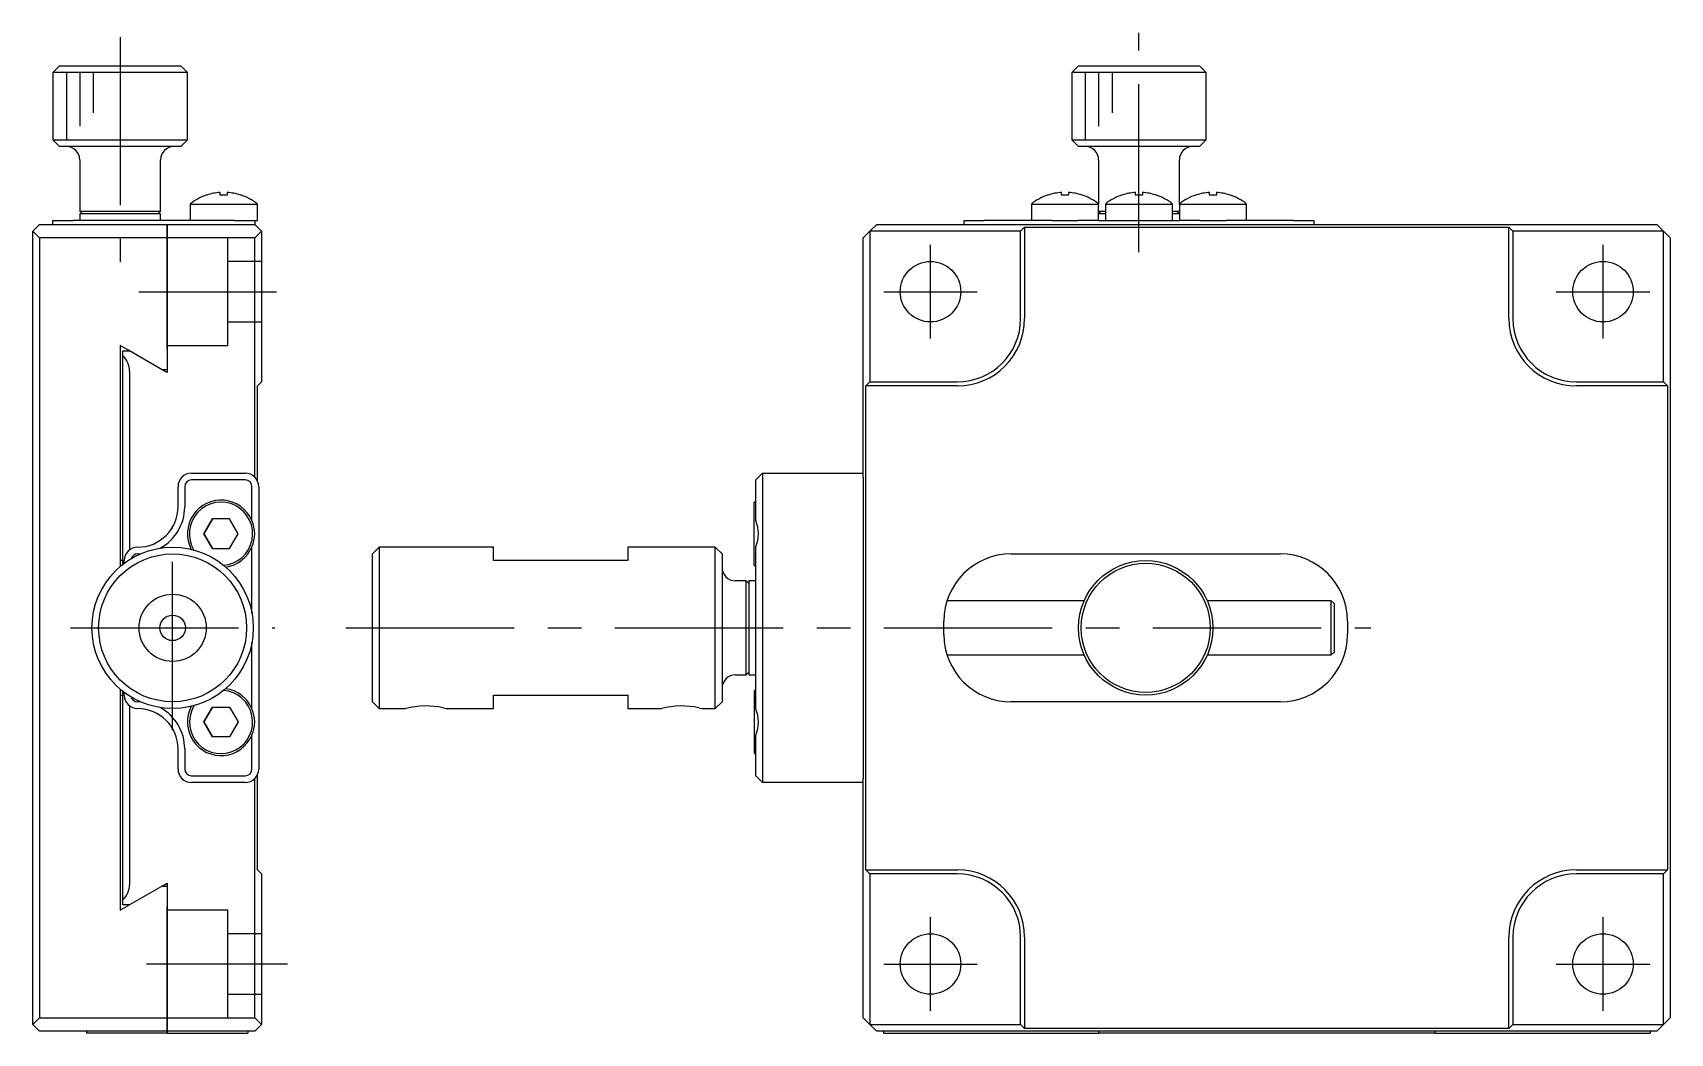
# Model space of a CAD drawing. Extents: x 19 to 278, y 13 to 154.
# Drawn here: x 156.5 to 278.2, y 54 to 128.5 of the extents above; entities that cross this region are included whole.
import ezdxf

# ---------------------------------------------------------------- set-up
doc = ezdxf.new("R2010")
doc.units = 0
doc.header["$LTSCALE"] = 10
doc.linetypes.add('CENTER', pattern=[2, 1.25, -0.25, 0.25, -0.25])
doc.linetypes.add('DASHED', pattern=[3.5, 2, -1.5])
doc.layers.get('0').update_dxf_attribs({"linetype": 'CONTINUOUS'})
doc.layers.add('CENTER', color=1, linetype='CENTER')

msp = doc.modelspace()

# ---------------------------------------------------------------- linework, layer by layer
at = {"color": 7, "linetype": 'CONTINUOUS'}
for p, q in [((158.5, 126), (158, 125.5)), ((168, 125.5), (158, 125.5)), ((158, 125.5), (158, 120.5)), ((158.5, 126), (167.5, 126)), ((168, 125.5), (167.5, 126)), ((168, 120.5), (168, 125.5)), ((234.25, 126), (233.75, 125.5)), ((238.75, 125.5), (233.75, 125.5)), ((233.75, 125.5), (233.75, 120.5)), ((234.25, 126), (238.75, 126)), ((238.75, 126), (243.25, 126)), ((243.75, 125.5), (238.75, 125.5)), ((243.75, 125.5), (243.25, 126)), ((243.75, 120.5), (243.75, 125.5)), ((158, 120.5), (168, 120.5)), ((158, 120.5), (158.5, 120)), ((167.5, 120), (158.5, 120)), ((167.5, 120), (168, 120.5)), ((233.75, 120.5), (243.75, 120.5)), ((233.75, 120.5), (234.25, 120)), ((243.25, 120), (234.25, 120)), ((243.25, 120), (243.75, 120.5)), ((160, 119), (160, 115.2)), ((166, 115.2), (166, 119)), ((235.75, 119), (235.75, 115.722499)), ((241.75, 115.722499), (241.75, 119)), ((168.2, 115.722499), (173.2, 115.722499)), ((168.2, 115.722499), (168.2, 114.5)), ((169.451767, 116.391347), (169.448024, 116.39902)), ((170.44, 116.391347), (170.44, 116.583064)), ((170.96, 116.391347), (170.44, 116.391347)), ((170.96, 116.583064), (170.96, 116.391347)), ((171.951976, 116.39902), (171.948233, 116.391347)), ((173.2, 114.5), (173.2, 115.722499)), ((230.75, 115.722499), (233.25, 115.722499)), ((230.75, 115.722499), (230.75, 114.5)), ((232.001767, 116.391347), (231.998024, 116.39902)), ((232.99, 116.391347), (232.99, 116.583064)), ((233.51, 116.391347), (232.99, 116.391347)), ((233.25, 115.722499), (235.75, 115.722499)), ((233.51, 116.583064), (233.51, 116.391347)), ((234.501976, 116.39902), (234.498233, 116.391347)), ((235.75, 114.5), (235.75, 115.722499)), ((236.25, 115.722499), (238.75, 115.722499)), ((236.25, 115.722499), (236.25, 114.5)), ((237.501767, 116.391347), (237.498024, 116.39902)), ((238.49, 116.391347), (238.49, 116.583064)), ((239.01, 116.391347), (238.49, 116.391347)), ((238.75, 115.722499), (241.25, 115.722499)), ((239.01, 116.583064), (239.01, 116.391347)), ((240.001976, 116.39902), (239.998233, 116.391347)), ((241.25, 114.5), (241.25, 115.722499)), ((241.75, 115.722499), (244.25, 115.722499)), ((241.75, 115.722499), (241.75, 114.5)), ((243.001767, 116.391347), (242.998024, 116.39902)), ((243.99, 116.391347), (243.99, 116.583064)), ((244.51, 116.391347), (243.99, 116.391347)), ((244.25, 115.722499), (246.75, 115.722499)), ((244.51, 116.583064), (244.51, 116.391347)), ((245.501976, 116.39902), (245.498233, 116.391347)), ((246.75, 114.5), (246.75, 115.722499)), ((158, 114.2), (158, 114.5)), ((158, 114.5), (159.5, 114.5)), ((171.5, 114.5), (159.5, 114.5)), ((160, 115.2), (166, 115.2)), ((160, 115.2), (160.2, 115)), ((166, 115), (160, 115)), ((160, 115), (160, 114.5)), ((165.8, 115), (160.2, 115)), ((165.8, 115), (166, 115.2)), ((166, 114.5), (166, 115)), ((171.5, 114.5), (173, 114.5)), ((173, 114.5), (173, 114.2)), ((173, 114.5), (173.2, 114.5)), ((225.75, 114.2), (225.75, 114.5)), ((225.75, 114.5), (227.25, 114.5)), ((232.270204, 114.5), (227.25, 114.5)), ((232.270204, 114.5), (233.25, 114.5)), ((233.25, 114.5), (234.229796, 114.5)), ((235.75, 114.5), (234.229796, 114.5)), ((235.75, 115.2), (236.25, 115.2)), ((235.75, 115.2), (235.95, 115)), ((236.25, 115), (235.75, 115)), ((235.75, 114.5), (241.75, 114.5)), ((238.75, 114.5), (239.729796, 114.5)), ((241.25, 115.2), (241.75, 115.2)), ((241.75, 115), (241.25, 115)), ((241.55, 115), (241.75, 115.2)), ((243.270204, 114.5), (241.75, 114.5)), ((243.270204, 114.5), (244.25, 114.5)), ((244.25, 114.5), (245.229796, 114.5)), ((250.25, 114.5), (245.229796, 114.5)), ((250.25, 114.5), (251.75, 114.5)), ((251.75, 114.5), (251.75, 114.2)), ((156.5, 113.7), (157, 114.2)), ((157, 113.2), (156.5, 113.7)), ((156.5, 54.7), (156.5, 113.7)), ((157, 114.2), (166.5, 114.2)), ((166.5, 114.2), (166.5, 113.2)), ((166.5, 114.2), (173, 114.2)), ((166.5, 113.2), (166.5, 114.2)), ((173, 114.2), (173.5, 113.7)), ((173.5, 113.7), (173, 113.2)), ((173.5, 113.7), (173.5, 102.5)), ((218.75, 113.7), (218.25, 113.2)), ((219.25, 114.2), (218.75, 113.7)), ((229.95, 113.7), (218.75, 113.7)), ((218.75, 113.7), (218.75, 102.5)), ((219.25, 114.2), (227.25, 114.2)), ((227.25, 114.2), (250.25, 114.2)), ((227.25, 114.2), (250.25, 114.2)), ((229.95, 113.7), (230.25, 114)), ((229.95, 107.2), (229.95, 113.7)), ((230.25, 114), (266.25, 114)), ((230.25, 114), (230.25, 107.2)), ((250.25, 114.2), (277.25, 114.2)), ((266.25, 114), (266.55, 113.7)), ((266.25, 107.2), (266.25, 114)), ((277.75, 113.7), (266.55, 113.7)), ((266.55, 113.7), (266.55, 107.2)), ((277.75, 113.7), (277.25, 114.2)), ((277.75, 102.5), (277.75, 113.7)), ((278.25, 113.2), (277.75, 113.7)), ((166.5, 113.2), (157, 113.2)), ((157, 113.2), (157, 55.2)), ((166.5, 104.9), (166.5, 113.2)), ((166.5, 113.2), (166.5, 104.9)), ((173, 113.2), (166.5, 113.2)), ((173, 95.414143), (173, 113.2)), ((218.25, 95.414143), (218.25, 113.2)), ((278.25, 113.2), (278.25, 55.2)), ((163.519615, 104.9), (163, 105.2)), ((163, 105.2), (163, 88.759605)), ((163.2, 104.418034), (163.2, 104.8)), ((163.2, 104.8), (163.69282, 104.8)), ((166.291288, 103.3), (163.519615, 104.9)), ((166.5, 104.9), (166.5, 103.1795)), ((163.2, 88.923346), (163.2, 104.418034)), ((163.7, 103.3), (163.7, 90)), ((166.5, 103.4), (166.118083, 103.4)), ((166.5, 103.1795), (166.291288, 103.3)), ((173.2, 102.2), (173.5, 102.5)), ((218.45, 102.2), (218.75, 102.5)), ((218.75, 102.5), (225.25, 102.5)), ((271.25, 102.5), (277.75, 102.5)), ((277.75, 102.5), (278.05, 102.2)), ((173.2, 95.13589), (173.2, 102.2)), ((218.45, 66.2), (218.45, 102.2)), ((225.25, 102.2), (218.45, 102.2)), ((278.05, 102.2), (271.25, 102.2)), ((278.05, 102.2), (278.05, 66.2)), ((168.3, 95.7), (172.3, 95.7)), ((172.3, 95.2), (168.3, 95.2)), ((210.25, 95.2), (210.75, 95.7)), ((210.25, 94.7), (210.25, 95.2)), ((210.75, 95.7), (210.75, 94.7)), ((210.75, 95.7), (218.25, 95.7)), ((218.25, 95.414143), (218.25, 94.7)), ((167.3, 93.2), (167.3, 94.7)), ((167.8, 94.7), (167.8, 93.2)), ((172.8, 92.179796), (172.8, 94.7)), ((173.3, 94.7), (173.3, 73.7)), ((210.25, 92.179796), (210.25, 94.7)), ((210.75, 94.7), (210.75, 73.7)), ((218.25, 94.7), (218.25, 73.7)), ((210.15, 88.85), (210.15, 93.55)), ((210.25, 93.55), (210.15, 93.55)), ((169.864915, 92.3), (169.229829, 91.2)), ((169.229829, 91.2), (169.864915, 92.3)), ((171.135085, 92.3), (169.864915, 92.3)), ((171.770171, 91.2), (171.135085, 92.3)), ((169.229829, 91.2), (169.864915, 90.1)), ((169.864915, 90.1), (169.229829, 91.2)), ((169.864915, 90.1), (171.135085, 90.1)), ((171.135085, 90.1), (171.770171, 91.2)), ((172.8, 85.290871), (172.8, 90.220204)), ((182.25, 90.2), (181.75, 89.7)), ((182.25, 90.2), (182.25, 78.2)), ((190.75, 90.2), (182.25, 90.2)), ((190.75, 89.2), (190.75, 90.2)), ((200.75, 90.2), (200.75, 89.2)), ((207.25, 90.2), (200.75, 90.2)), ((207.25, 78.2), (207.25, 90.2)), ((207.75, 89.7), (207.25, 90.2)), ((210.25, 78.179796), (210.25, 90.220204)), ((163.2, 89.2), (163, 89.2)), ((163.3, 89), (163.3, 89.2)), ((181.75, 78.7), (181.75, 89.7)), ((200.75, 89.2), (190.75, 89.2)), ((207.75, 89.7), (207.75, 78.7)), ((229.25, 89.7), (249.25, 89.7)), ((209.55, 87.7), (208.75, 87.7)), ((209.55, 80.7), (209.55, 87.7)), ((209.75, 87.5), (209.55, 87.7)), ((209.75, 87.7), (209.75, 80.7)), ((210.25, 87.7), (209.75, 87.7)), ((210.15, 88.85), (210.25, 88.85)), ((234.667403, 86.2), (224.480304, 86.2)), ((243.832944, 86.2), (243.832611, 86.2)), ((253.05, 86.2), (243.832964, 86.2)), ((253.05, 82.2), (253.05, 86.2)), ((253.25, 86), (253.05, 86.2)), ((253.25, 86), (253.25, 82.4)), ((224.25, 83.7), (224.25, 84.7)), ((254.25, 84.7), (254.25, 83.7)), ((172.8, 78.179796), (172.8, 83.109129)), ((224.480304, 82.2), (234.667091, 82.2)), ((234.667111, 82.2), (234.667336, 82.2)), ((243.832711, 82.2), (243.832902, 82.2)), ((243.832921, 82.2), (253.05, 82.2)), ((253.05, 82.2), (253.25, 82.4)), ((208.75, 80.7), (209.55, 80.7)), ((209.55, 80.7), (209.75, 80.9)), ((209.75, 80.7), (210.25, 80.7)), ((163, 79.640395), (163, 63.2)), ((163, 79.2), (163.2, 79.2)), ((163.2, 63.981966), (163.2, 79.476654)), ((163.3, 79.2), (163.3, 79.4)), ((190.75, 78.2), (190.75, 79.2)), ((190.75, 79.2), (200.75, 79.2)), ((200.75, 79.2), (200.75, 78.2)), ((210.15, 79.55), (210.15, 74.85)), ((210.25, 79.55), (210.15, 79.55)), ((163.7, 78.4), (163.7, 65.1)), ((169.229829, 77.2), (169.864915, 78.3)), ((169.864915, 78.3), (169.229829, 77.2)), ((169.864915, 78.3), (171.135085, 78.3)), ((171.135085, 78.3), (171.770171, 77.2)), ((181.75, 78.7), (182.25, 78.2)), ((182.25, 78.2), (184.250005, 78.2)), ((187.011545, 78.255127), (187.249995, 78.2)), ((187.249534, 78.2), (187.249781, 78.2)), ((187.249781, 78.2), (187.249995, 78.2)), ((187.249995, 78.2), (190.75, 78.2)), ((200.75, 78.2), (203.250005, 78.2)), ((206.01169, 78.255097), (206.249995, 78.2)), ((206.249082, 78.2), (206.2497, 78.2)), ((206.2497, 78.2), (206.249995, 78.2)), ((206.249995, 78.2), (207.25, 78.2)), ((207.25, 78.2), (207.75, 78.7)), ((249.25, 78.7), (229.25, 78.7)), ((169.864915, 76.1), (169.229829, 77.2)), ((169.229829, 77.2), (169.864915, 76.1)), ((171.770171, 77.2), (171.135085, 76.1)), ((171.135085, 76.1), (169.864915, 76.1)), ((172.8, 73.7), (172.8, 76.220204)), ((210.25, 73.7), (210.25, 76.220204)), ((167.3, 73.7), (167.3, 75.2)), ((167.8, 75.2), (167.8, 73.7)), ((210.15, 74.85), (210.25, 74.85)), ((168.3, 73.2), (172.3, 73.2)), ((173.2, 66.2), (173.2, 73.26411)), ((210.25, 73.2), (210.25, 73.7)), ((210.75, 72.7), (210.25, 73.2)), ((210.75, 73.7), (210.75, 72.7)), ((218.25, 73.7), (218.25, 72.985857)), ((172.3, 72.7), (168.3, 72.7)), ((173, 55.2), (173, 72.985857)), ((218.25, 72.7), (210.75, 72.7)), ((218.25, 55.2), (218.25, 72.985857)), ((173.5, 65.9), (173.2, 66.2)), ((173.5, 65.9), (173.5, 54.7)), ((218.75, 65.9), (218.45, 66.2)), ((218.45, 66.2), (225.25, 66.2)), ((218.75, 65.9), (218.75, 54.7)), ((225.25, 65.9), (218.75, 65.9)), ((271.25, 66.2), (278.05, 66.2)), ((277.75, 65.9), (271.25, 65.9)), ((278.05, 66.2), (277.75, 65.9)), ((277.75, 54.7), (277.75, 65.9)), ((166.291288, 65.1), (163.519615, 63.5)), ((166.118083, 65), (166.5, 65)), ((166.291288, 65.1), (166.5, 65.2205)), ((166.5, 65.2205), (166.5, 63.5)), ((163, 63.2), (163.519615, 63.5)), ((163.2, 63.6), (163.2, 63.981966)), ((163.69282, 63.6), (163.2, 63.6)), ((166.5, 55.2), (166.5, 63.5)), ((166.5, 63.5), (166.5, 55.2)), ((229.95, 54.7), (229.95, 61.2)), ((230.25, 61.2), (230.25, 54.4)), ((266.25, 54.4), (266.25, 61.2)), ((266.55, 61.2), (266.55, 54.7)), ((156.5, 54.7), (157, 55.2)), ((157, 55.2), (166.5, 55.2)), ((166.5, 55.2), (166.5, 54.2)), ((166.5, 55.2), (173, 55.2)), ((166.5, 54.2), (166.5, 55.2)), ((173, 55.2), (173.5, 54.7)), ((218.25, 55.2), (218.75, 54.7)), ((277.75, 54.7), (278.25, 55.2)), ((157, 54.2), (156.5, 54.7)), ((166.5, 54.2), (157, 54.2)), ((160.5, 54.2), (160.5, 54.05)), ((166.5, 54.05), (160.5, 54.05)), ((166.5, 54.2), (166.5, 54.05)), ((166.5, 54.05), (166.5, 54.2)), ((173, 54.2), (166.5, 54.2)), ((166.5, 54.05), (172.5, 54.05)), ((172.5, 54.2), (172.5, 54.05)), ((173.5, 54.7), (173, 54.2)), ((218.75, 54.7), (219.25, 54.2)), ((218.75, 54.7), (229.95, 54.7)), ((277.25, 54.2), (219.25, 54.2)), ((219.75, 54.2), (219.75, 54.05)), ((219.75, 54.05), (235.75, 54.05)), ((230.25, 54.4), (229.95, 54.7)), ((266.25, 54.4), (230.25, 54.4)), ((235.75, 54.2), (235.75, 54.05)), ((236.25, 54.05), (235.76, 54.05)), ((237.25, 54.05), (236.25, 54.05)), ((238.25, 54.05), (237.25, 54.05)), ((239.25, 54.05), (238.25, 54.05)), ((240.25, 54.05), (239.25, 54.05)), ((241.25, 54.05), (240.25, 54.05)), ((242.25, 54.05), (241.25, 54.05)), ((243.25, 54.05), (242.25, 54.05)), ((244.25, 54.05), (243.25, 54.05)), ((245.25, 54.05), (244.25, 54.05)), ((246.25, 54.05), (245.25, 54.05)), ((247.25, 54.05), (246.25, 54.05)), ((248.25, 54.05), (247.25, 54.05)), ((249.25, 54.05), (248.25, 54.05)), ((250.25, 54.05), (249.25, 54.05)), ((251.25, 54.05), (250.25, 54.05)), ((252.25, 54.05), (251.25, 54.05)), ((253.25, 54.05), (252.25, 54.05)), ((254.25, 54.05), (253.25, 54.05)), ((255.25, 54.05), (254.25, 54.05)), ((256.25, 54.05), (255.25, 54.05)), ((257.25, 54.05), (256.25, 54.05)), ((258.25, 54.05), (257.25, 54.05)), ((259.25, 54.05), (258.25, 54.05)), ((260.25, 54.05), (259.25, 54.05)), ((260.74, 54.05), (260.25, 54.05)), ((260.75, 54.2), (260.75, 54.05)), ((260.75, 54.05), (276.75, 54.05)), ((266.55, 54.7), (266.25, 54.4)), ((266.55, 54.7), (277.75, 54.7)), ((276.75, 54.2), (276.75, 54.05)), ((277.25, 54.2), (277.75, 54.7))]:
    msp.add_line(p, q, dxfattribs=at)
at = {"color": 3, "linetype": 'CONTINUOUS'}
for p, q in [((159, 125.5), (159, 120.5)), ((160, 125.5), (160, 121.5)), ((161, 125.5), (161, 122.5)), ((234.75, 125.5), (234.75, 120.5)), ((235.75, 125.5), (235.75, 121.5)), ((236.75, 125.5), (236.75, 122.5)), ((243.832944, 86.199995), (243.832578, 86.199995)), ((161.090419, 82.700005), (161.090524, 82.700005)), ((234.667111, 82.200005), (234.667422, 82.200005)), ((243.832578, 82.200005), (243.832902, 82.200005))]:
    msp.add_line(p, q, dxfattribs=at)
at = {"color": 3, "linetype": 'DASHED'}
for p, q in [((171, 105.2), (171, 113.2)), ((173.5, 111.45), (171, 111.45)), ((171, 106.95), (173.5, 106.95)), ((166.5, 105.2), (171, 105.2)), ((171, 63.2), (166.5, 63.2)), ((171, 55.2), (171, 63.2)), ((173.5, 61.45), (171, 61.45)), ((171, 56.95), (173.5, 56.95))]:
    msp.add_line(p, q, dxfattribs=at)
at = {"color": 7, "linetype": 'CONTINUOUS'}
for centre, radius in [((223.25, 109.2), 2.25), ((273.25, 109.2), 2.25), ((166.9, 84.2), 6), ((166.9, 84.2), 5.5), ((239.25, 84.2), 5), ((239.25, 84.2), 4.8), ((166.9, 84.2), 2.5), ((166.9, 84.2), 0.950962), ((223.25, 59.2), 2.25), ((273.25, 59.2), 2.25)]:
    msp.add_circle(centre, radius, dxfattribs=at)
for centre, radius, start, end in [((159, 119), 1, 0, 90), ((167, 119), 1, 90, 180), ((234.75, 119), 1, 0, 90), ((242.75, 119), 1, 90, 180), ((170.7, 112.6), 4, 108.239752, 128.682187), ((170.7, 112.6), 3.991541, 93.734762, 108.223205), ((170.7, 112.6), 3.991541, 71.776795, 86.265238), ((170.7, 112.6), 4, 51.317813, 71.760248), ((233.25, 112.6), 4, 108.239752, 128.682187), ((233.25, 112.6), 3.991541, 93.734762, 108.223205), ((233.25, 112.6), 3.991541, 71.776795, 86.265238), ((233.25, 112.6), 4, 51.317813, 71.760248), ((238.75, 112.6), 4, 108.239752, 128.682187), ((238.75, 112.6), 3.991541, 93.734762, 108.223205), ((238.75, 112.6), 3.991541, 71.776795, 86.265238), ((238.75, 112.6), 4, 51.317813, 71.760248), ((244.25, 112.6), 4, 108.239752, 128.682187), ((244.25, 112.6), 3.991541, 93.734762, 108.223205), ((244.25, 112.6), 3.991541, 71.776795, 86.265238), ((244.25, 112.6), 4, 51.317813, 71.760248), ((225.25, 107.2), 4.7, 270, 0), ((225.25, 107.2), 5, 270, 0), ((271.25, 107.2), 5, 180, 270), ((271.25, 107.2), 4.7, 180, 270), ((162.2, 103.3), 1.5, 0, 48.189685), ((168.3, 94.7), 1, 90, 180), ((168.3, 94.7), 0.5, 90, 180), ((172.3, 94.7), 1, 0, 90), ((172.3, 94.7), 0.5, 0, 90), ((164.3, 93.2), 3, 270, 0), ((164.3, 93.2), 3.5, 298.660952, 0), ((170.5, 91.2), 2.5, 23.073918, 207.708722), ((170.5, 91.2), 2.35, 274.46626, 211.101517), ((170.5, 91.2), 2.5, 336.926082, 23.073918), ((207.95, 91.2), 2.5, 336.926082, 23.073918), ((164.3, 89.2), 1, 90, 180), ((170.5, 91.2), 2.5, 277.859055, 336.926082), ((164.3, 89.2), 0.5, 90, 162.402091), ((164.3, 93.2), 3.5, 270, 273.565885), ((229.25, 84.7), 5, 90, 180), ((249.25, 84.7), 5, 0, 90), ((208.75, 88.7), 1, 180, 270), ((229.25, 83.7), 5, 180, 270), ((249.25, 83.7), 5, 270, 0), ((208.75, 79.7), 1, 90, 180), ((164.3, 79.2), 1, 180, 270), ((170.5, 77.2), 2.35, 150.467182, 85.53374), ((170.5, 77.2), 2.5, 23.073918, 82.140945), ((164.3, 79.2), 0.5, 197.597909, 270), ((164.3, 75.2), 3.5, 86.434115, 90), ((164.3, 75.2), 3, 0, 90), ((164.3, 75.2), 3.5, 0, 61.339048), ((170.5, 77.2), 2.5, 152.291278, 336.926082), ((170.5, 77.2), 2.35, 148.898483, 150.467182), ((170.5, 77.2), 2.5, 336.926082, 23.073918), ((185.746853, 72.412796), 5.977648, 77.785613, 104.501623), ((204.746885, 72.41123), 5.979173, 77.787671, 104.498166), ((207.95, 77.2), 2.5, 336.926082, 23.073918), ((168.3, 73.7), 1, 180, 270), ((168.3, 73.7), 0.5, 180, 270), ((172.3, 73.7), 0.5, 270, 0), ((172.3, 73.7), 1, 270, 0), ((225.25, 61.2), 5, 0, 90), ((225.25, 61.2), 4.7, 0, 90), ((271.25, 61.2), 5, 90, 180), ((271.25, 61.2), 4.7, 90, 180), ((162.2, 65.1), 1.5, 311.810315, 0)]:
    msp.add_arc(centre, radius, start, end, dxfattribs=at)
at = {"layer": 'CENTER', "color": 1, "linetype": 'CENTER'}
for p, q in [((163, 128.14), (163, 111.41)), ((238.75, 112.14), (238.75, 128.46)), ((223.25, 105.725), (223.25, 112.675)), ((273.25, 105.725), (273.25, 112.675)), ((164.38, 109.2), (174.625, 109.2)), ((219.775, 109.2), (226.725, 109.2)), ((269.775, 109.2), (276.725, 109.2)), ((166.9, 76.6), (166.9, 91.8)), ((159.3, 84.2), (174.5, 84.2)), ((179.79, 84.2), (255.98, 84.2)), ((223.25, 55.725), (223.25, 62.675)), ((273.25, 55.725), (273.25, 62.675)), ((175.44, 59.2), (164.95, 59.2)), ((219.775, 59.2), (226.725, 59.2)), ((269.775, 59.2), (276.725, 59.2))]:
    msp.add_line(p, q, dxfattribs=at)

doc.saveas('drawing.dxf')
